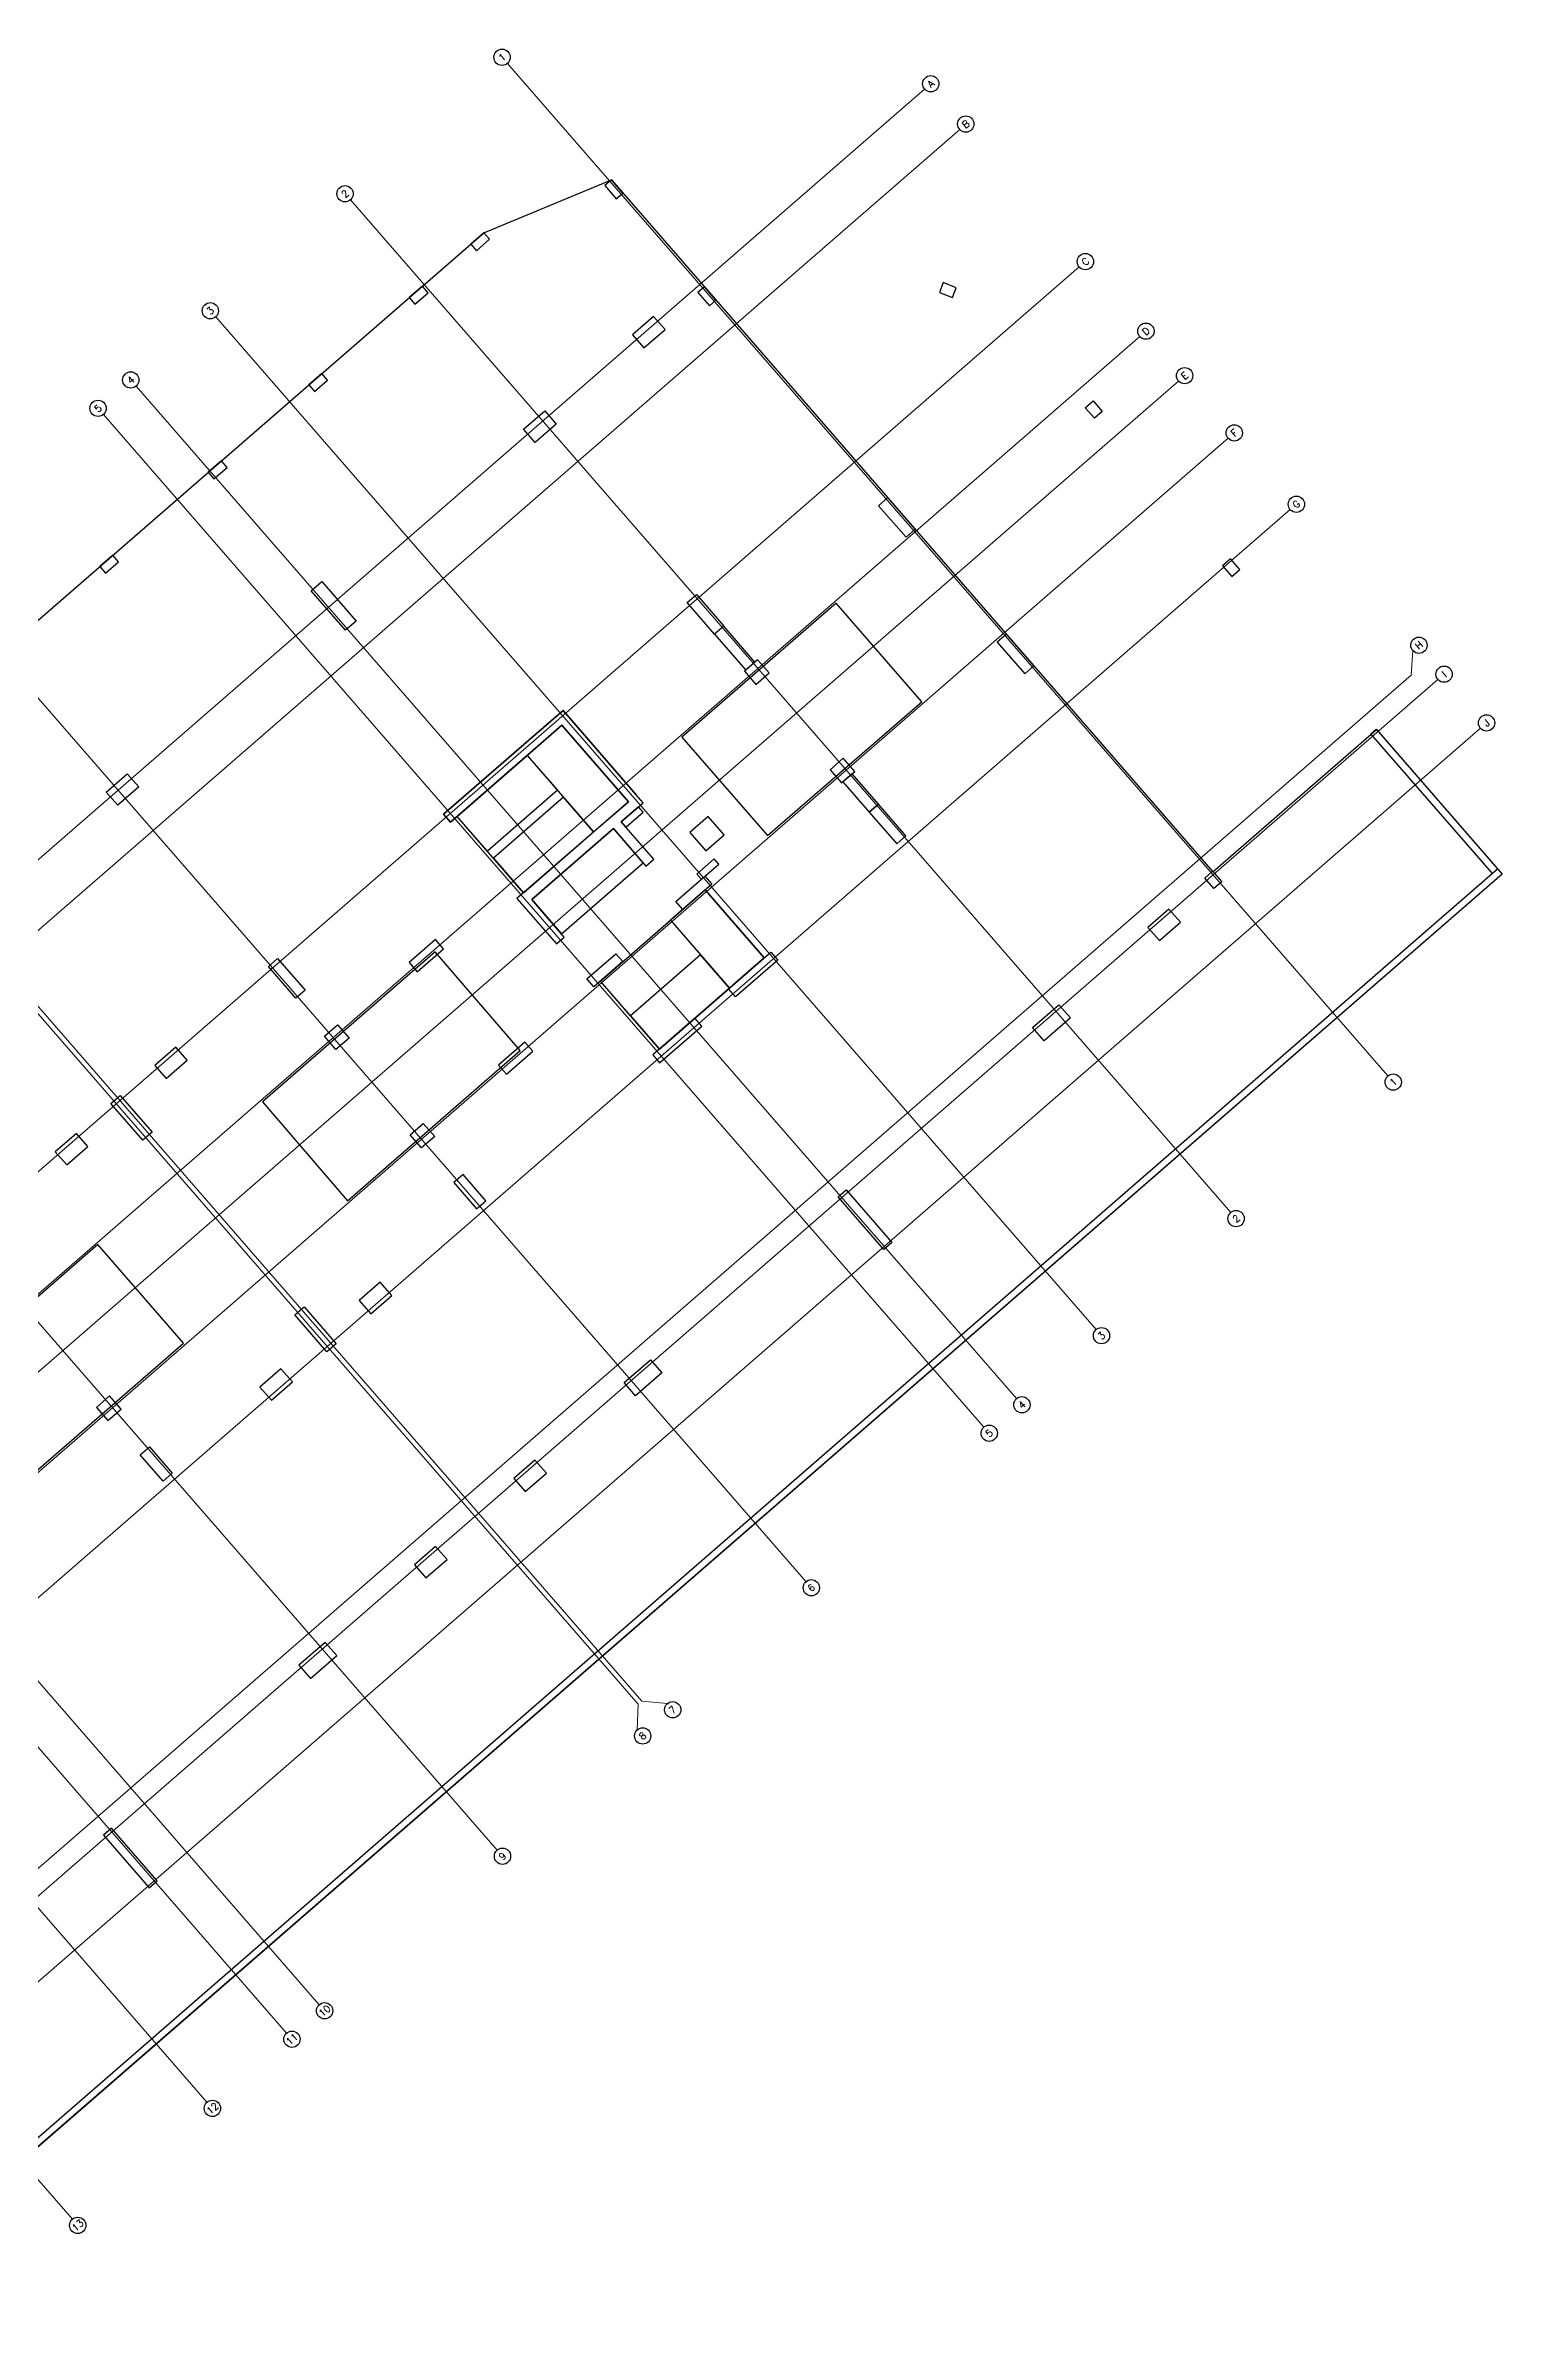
# Model space of a CAD drawing. Header units: metres. Extents: x 375832 to 375947, y 3316003 to 3316108.
# Drawn here: x 375905.1 to 375946.8, y 3316042.4 to 3316108 of the extents above; entities that cross this region are included whole.
import ezdxf
from ezdxf.enums import TextEntityAlignment as Align

# ---------------------------------------------------------------- set-up
doc = ezdxf.new("R2010")
doc.units = ezdxf.units.M
for name, color, linetype in [('S-GRID-CIRC', 3, 'Continuous'), ('S-GRID-CIRC-TEXT', 3, 'Continuous'), ('Slab', 3, 'Continuous')]:
    doc.layers.add(name, color=color, linetype=linetype)
doc.styles.add('S-ROMANS', font='romans.shx', dxfattribs={"width": 0.75})

# ---------------------------------------------------------------- blocks, each defined once
blk = doc.blocks.new('S-GRID-CIRC')
at = {"layer": 'S-GRID-CIRC'}
blk.add_circle((0, 0), 0.35, dxfattribs=at)
at = {"layer": 'S-GRID-CIRC-TEXT', "color": 3, "style": 'S-ROMANS', "flags": 8}
blk.add_attdef('GRID-CIRC', text='', height=0.3, dxfattribs=at).set_placement((0, 0), align=Align.MIDDLE)

msp = doc.modelspace()

# ---------------------------------------------------------------- linework, layer by layer
at = {"lineweight": 0, "ltscale": 0.05}
for p, q in [((375918.32, 3316107.478), (375943.535, 3316078.472)), ((375834.634, 3316023.608), (375930.268, 3316106.742)), ((375835.638, 3316022.454), (375931.272, 3316105.587)), ((375913.822, 3316103.568), (375939.037, 3316074.561)), ((375839.063, 3316018.514), (375934.697, 3316101.648)), ((375909.965, 3316100.215), (375935.18, 3316071.209)), ((375840.795, 3316016.522), (375936.429, 3316099.655)), ((375841.904, 3316015.246), (375937.538, 3316098.38)), ((375907.686, 3316098.234), (375932.901, 3316069.228)), ((375906.75, 3316097.421), (375931.965, 3316068.414)), ((375843.327, 3316013.609), (375938.961, 3316096.742)), ((375845.105, 3316011.563), (375940.739, 3316094.697)), ((375901.656, 3316092.992), (375926.871, 3316063.986)), ((375944.249, 3316090.659), (375944.2, 3316089.954)), ((375849.337, 3316006.695), (375944.971, 3316089.829)), ((375946.184, 3316088.433), (375850.55, 3316005.299)), ((375892.811, 3316085.303), (375918.026, 3316056.297)), ((375887.717, 3316080.875), (375912.932, 3316051.868)), ((375886.781, 3316080.061), (375911.996, 3316051.055)), ((375884.501, 3316078.08), (375909.716, 3316049.074)), ((375880.645, 3316074.728), (375905.86, 3316045.721))]:
    msp.add_line(p, q, dxfattribs=at)
for points in [[(375921.298, 3316104.141), (375921.109, 3316103.977), (375921.437, 3316103.6), (375921.626, 3316103.764)], [(375917.27, 3316102.301), (375917.434, 3316102.112), (375917.811, 3316102.44), (375917.647, 3316102.629)], [(375915.507, 3316100.768), (375915.671, 3316100.58), (375916.048, 3316100.908), (375915.884, 3316101.096)], [(375923.963, 3316101.075), (375923.775, 3316100.911), (375924.103, 3316100.534), (375924.291, 3316100.698)], [(375930.801, 3316101.198), (375930.69, 3316100.919), (375931.062, 3316100.771), (375931.173, 3316101.05)], [(375922.505, 3316100.232), (375921.902, 3316099.707), (375922.23, 3316099.33), (375922.833, 3316099.855)], [(375912.63, 3316098.267), (375912.794, 3316098.078), (375913.171, 3316098.406), (375913.007, 3316098.595)], [(375918.785, 3316096.998), (375919.388, 3316097.523), (375919.717, 3316097.145), (375919.113, 3316096.62)], [(375934.866, 3316097.614), (375935.093, 3316097.811), (375935.355, 3316097.509), (375935.129, 3316097.312)], [(375909.752, 3316095.766), (375909.916, 3316095.577), (375910.293, 3316095.905), (375910.129, 3316096.094)], [(375906.643, 3316093.063), (375906.807, 3316092.875), (375907.185, 3316093.203), (375907.021, 3316093.391)], [(375939.065, 3316092.784), (375939.291, 3316092.981), (375939.029, 3316093.283), (375938.803, 3316093.086)], [(375912.702, 3316092.373), (375913.004, 3316092.635), (375913.988, 3316091.503), (375913.686, 3316091.241)], [(375925.771, 3316085.356), (375930.186, 3316089.194), (375927.733, 3316092.016), (375923.318, 3316088.178)], [(375925.146, 3316090.099), (375925.41, 3316090.329), (375924.518, 3316091.355), (375924.254, 3316091.125)], [(375919.721, 3316082.256), (375919.947, 3316082.453), (375919.016, 3316083.524), (375921.355, 3316085.558), (375922.287, 3316084.486), (375922.513, 3316084.683), (375921.582, 3316085.755), (375922.208, 3316086.3), (375922.011, 3316086.526), (375919.912, 3316088.941), (375918.931, 3316088.088), (375916.493, 3316085.969), (375916.69, 3316085.743), (375919.128, 3316087.862), (375919.882, 3316088.518), (375921.785, 3316086.329), (375918.592, 3316083.554)], [(375921.785, 3316086.329), (375918.783, 3316083.72), (375916.881, 3316085.908), (375919.882, 3316088.518)], [(375943.202, 3316088.406), (375946.679, 3316084.406), (375946.528, 3316084.275), (375943.051, 3316088.275)], [(375906.831, 3316086.606), (375907.434, 3316087.131), (375907.762, 3316086.753), (375907.159, 3316086.229)], [(375928.682, 3316086.031), (375928.946, 3316086.261), (375928.192, 3316087.129), (375927.928, 3316086.899)], [(375921.713, 3316085.604), (375922.203, 3316086.031), (375922.072, 3316086.181), (375921.582, 3316085.755)], [(375924.004, 3316084.919), (375924.532, 3316085.379), (375924.073, 3316085.907), (375923.545, 3316085.448)], [(375919.869, 3316082.543), (375922.208, 3316084.577), (375921.355, 3316085.558), (375919.016, 3316083.524)], [(375946.81, 3316084.255), (375857.773, 3316006.856), (375857.641, 3316007.007), (375946.679, 3316084.406)], [(375923.876, 3316084.106), (375924.375, 3316084.539), (375924.243, 3316084.69), (375923.745, 3316084.257)], [(375925.675, 3316081.854), (375922.673, 3316079.244), (375920.981, 3316081.191), (375923.983, 3316083.801)], [(375937.267, 3316083.251), (375936.663, 3316082.726), (375936.991, 3316082.349), (375937.595, 3316082.874)], [(375913.741, 3316074.898), (375918.687, 3316079.197), (375916.246, 3316082.029), (375911.301, 3316077.73)], [(375924.853, 3316080.742), (375924.656, 3316080.968), (375925.864, 3316082.018), (375926.061, 3316081.791)], [(375934.116, 3316080.512), (375934.444, 3316080.134), (375933.69, 3316079.478), (375933.362, 3316079.856)], [(375922.483, 3316079.079), (375922.68, 3316078.852), (375923.887, 3316079.902), (375923.69, 3316080.128)], [(375908.821, 3316079.3), (375908.218, 3316078.775), (375908.546, 3316078.398), (375909.149, 3316078.923)], [(375905.976, 3316076.827), (375905.372, 3316076.302), (375905.7, 3316075.925), (375906.304, 3316076.449)], [(375927.791, 3316075.014), (375928.018, 3316075.211), (375929.33, 3316073.702), (375929.104, 3316073.505)], [(375906.593, 3316073.64), (375901.637, 3316069.332), (375904.091, 3316066.509), (375909.047, 3316070.817)], [(375914.68, 3316072.561), (375914.076, 3316072.036), (375914.404, 3316071.658), (375915.008, 3316072.183)], [(375911.835, 3316070.087), (375911.231, 3316069.562), (375911.559, 3316069.185), (375912.163, 3316069.71)], [(375922.418, 3316070.343), (375922.746, 3316069.965), (375921.992, 3316069.309), (375921.664, 3316069.687)], [(375919.108, 3316067.466), (375918.505, 3316066.941), (375918.833, 3316066.564), (375919.437, 3316067.089)], [(375916.263, 3316064.993), (375915.659, 3316064.468), (375915.987, 3316064.091), (375916.591, 3316064.616)], [(375912.35, 3316061.591), (375912.678, 3316061.214), (375913.433, 3316061.87), (375913.105, 3316062.247)], [(375906.977, 3316056.92), (375906.75, 3316056.723), (375908.062, 3316055.214), (375908.289, 3316055.411)]]:
    msp.add_lwpolyline(points, close=True)
at = {"linetype": 'Continuous'}
for points in [[(375929.213, 3316095.039), (375928.949, 3316094.809), (375929.736, 3316093.903), (375930, 3316094.133)], [(375923.467, 3316092.031), (375923.731, 3316092.261), (375924.518, 3316091.355), (375924.254, 3316091.125)], [(375932.611, 3316091.129), (375932.347, 3316090.9), (375933.134, 3316089.994), (375933.399, 3316090.224)], [(375925.486, 3316090.394), (375925.108, 3316090.066), (375925.436, 3316089.689), (375925.814, 3316090.017)], [(375927.89, 3316086.866), (375928.267, 3316087.194), (375927.939, 3316087.572), (375927.562, 3316087.244)], [(375929.47, 3316085.125), (375929.734, 3316085.355), (375928.946, 3316086.261), (375928.682, 3316086.031)], [(375923.976, 3316084.193), (375924.173, 3316083.966), (375923.343, 3316083.245), (375923.146, 3316083.471)], [(375938.289, 3316084.14), (375938.516, 3316084.337), (375938.778, 3316084.035), (375938.552, 3316083.838)], [(375911.475, 3316081.607), (375911.739, 3316081.836), (375912.526, 3316080.93), (375912.262, 3316080.701)], [(375916.493, 3316082.113), (375916.264, 3316082.378), (375915.509, 3316081.722), (375915.739, 3316081.457)], [(375921.621, 3316081.748), (375920.791, 3316081.026), (375920.594, 3316081.252), (375921.424, 3316081.974)], [(375913.078, 3316079.609), (375913.456, 3316079.937), (375913.784, 3316079.559), (375913.406, 3316079.231)], [(375919.045, 3316079.178), (375918.816, 3316079.442), (375918.061, 3316078.786), (375918.291, 3316078.522)], [(375906.965, 3316077.686), (375907.229, 3316077.916), (375908.148, 3316076.859), (375907.883, 3316076.63)], [(375916.237, 3316076.737), (375915.86, 3316076.409), (375915.532, 3316076.786), (375915.909, 3316077.114)], [(375917.439, 3316074.668), (375917.704, 3316074.897), (375917.048, 3316075.652), (375916.783, 3316075.423)], [(375912.233, 3316071.626), (375912.497, 3316071.856), (375913.416, 3316070.799), (375913.152, 3316070.569)], [(375906.879, 3316068.602), (375907.256, 3316068.93), (375906.928, 3316069.307), (375906.551, 3316068.979)], [(375908.723, 3316067.09), (375908.458, 3316066.861), (375907.802, 3316067.615), (375908.067, 3316067.845)]]:
    msp.add_lwpolyline(points, close=True, dxfattribs=at)
at = {"lineweight": 0, "ltscale": 0.05}
for points in [[(375848.615, 3316007.526), (375849.32, 3316007.476), (375944.2, 3316089.954)], [(375897.685, 3316089.497), (375897.614, 3316088.816), (375922.173, 3316060.565), (375922.9, 3316060.491)], [(375896.824, 3316088.749), (375897.509, 3316088.725), (375922.068, 3316060.473), (375922.039, 3316059.743)]]:
    msp.add_lwpolyline(points, dxfattribs=at)
at = {"elevation": -1.5}
for points in [[(375921.785, 3316086.329), (375919.882, 3316088.518), (375918.888, 3316087.653), (375920.79, 3316085.464)], [(375925.675, 3316081.854), (375923.983, 3316083.801), (375922.988, 3316082.936), (375924.681, 3316080.989)]]:
    msp.add_lwpolyline(points, close=True, dxfattribs=at)
for points in [[(375918.931, 3316088.088), (375919.912, 3316088.941), (375922.011, 3316086.526), (375922.011, 3316086.526)], [(375919.128, 3316087.862), (375916.69, 3316085.743), (375916.493, 3316085.969), (375918.931, 3316088.088)], [(375922.208, 3316086.3), (375922.011, 3316086.526), (375922.011, 3316086.526)]]:
    msp.add_lwpolyline(points)
for points in [[(375919.754, 3316086.657, -1.5), (375917.747, 3316084.912, 0), (375916.881, 3316085.908, 0), (375918.888, 3316087.653, -1.5)], [(375919.924, 3316086.46, -1.5), (375917.917, 3316084.716, -3), (375918.783, 3316083.72, -3), (375920.79, 3316085.464, -1.5)], [(375923.854, 3316081.94, -1.5), (375921.847, 3316080.195, 0), (375920.981, 3316081.191, 0), (375922.988, 3316082.936, -1.5)], [(375923.854, 3316081.94, -1.5), (375921.847, 3316080.195, -3), (375922.673, 3316079.244, -3), (375924.681, 3316080.989, -1.5)]]:
    msp.add_polyline3d(points, close=True)
at = {"layer": 'Slab'}
msp.add_lwpolyline([(375921.3, 3316104.139), (375938.525, 3316084.324), (375943.21, 3316088.396), (375946.81, 3316084.255), (375899.874, 3316043.454), (375878.224, 3316068.36), (375917.645, 3316102.628), (375921.298, 3316104.141)], dxfattribs=at)

# ---------------------------------------------------------------- block references
at = {"ltscale": 20}
ref = msp.add_blockref('S-GRID-CIRC', (375918.167, 3316107.654), dxfattribs=dict(at, xscale=0.6669999999999998, yscale=0.6669999999999998, zscale=0.6669999999999998, rotation=220.9999999999997))
ref.add_attrib('GRID-CIRC', '1', dxfattribs={"layer": 'S-GRID-CIRC-TEXT', "color": 3, "height": 0.2, "rotation": 41, "style": 'S-ROMANS'}).set_placement((375918.167, 3316107.654), align=Align.MIDDLE)
ref = msp.add_blockref('S-GRID-CIRC', (375930.445, 3316106.895), dxfattribs=dict(xscale=0.6669999999999998, yscale=0.6669999999999998, zscale=0.6669999999999998, rotation=220.9999999999997))
ref.add_attrib('GRID-CIRC', 'A', dxfattribs={"layer": 'S-GRID-CIRC-TEXT', "color": 3, "height": 0.2, "rotation": 41, "style": 'S-ROMANS'}).set_placement((375930.445, 3316106.895), align=Align.MIDDLE)
ref = msp.add_blockref('S-GRID-CIRC', (375931.448, 3316105.74), dxfattribs=dict(xscale=0.6669999999999998, yscale=0.6669999999999998, zscale=0.6669999999999998, rotation=220.9999999999997))
ref.add_attrib('GRID-CIRC', 'B', dxfattribs={"layer": 'S-GRID-CIRC-TEXT', "color": 3, "height": 0.2, "rotation": 41, "style": 'S-ROMANS'}).set_placement((375931.448, 3316105.74), align=Align.MIDDLE)
ref = msp.add_blockref('S-GRID-CIRC', (375913.669, 3316103.744), dxfattribs=dict(at, xscale=0.6669999999999998, yscale=0.6669999999999998, zscale=0.6669999999999998, rotation=220.9999999999997))
ref.add_attrib('GRID-CIRC', '2', dxfattribs={"layer": 'S-GRID-CIRC-TEXT', "color": 3, "height": 0.2, "rotation": 41, "style": 'S-ROMANS'}).set_placement((375913.669, 3316103.744), align=Align.MIDDLE)
ref = msp.add_blockref('S-GRID-CIRC', (375934.873, 3316101.801), dxfattribs=dict(xscale=0.6669999999999998, yscale=0.6669999999999998, zscale=0.6669999999999998, rotation=220.9999999999997))
ref.add_attrib('GRID-CIRC', 'C', dxfattribs={"layer": 'S-GRID-CIRC-TEXT', "color": 3, "height": 0.2, "rotation": 41, "style": 'S-ROMANS'}).set_placement((375934.873, 3316101.801), align=Align.MIDDLE)
ref = msp.add_blockref('S-GRID-CIRC', (375909.812, 3316100.392), dxfattribs=dict(at, xscale=0.6669999999999998, yscale=0.6669999999999998, zscale=0.6669999999999998, rotation=220.9999999999997))
ref.add_attrib('GRID-CIRC', '3', dxfattribs={"layer": 'S-GRID-CIRC-TEXT', "color": 3, "height": 0.2, "rotation": 41, "style": 'S-ROMANS'}).set_placement((375909.812, 3316100.392), align=Align.MIDDLE)
ref = msp.add_blockref('S-GRID-CIRC', (375936.605, 3316099.808), dxfattribs=dict(xscale=0.6669999999999998, yscale=0.6669999999999998, zscale=0.6669999999999998, rotation=220.9999999999997))
ref.add_attrib('GRID-CIRC', 'D', dxfattribs={"layer": 'S-GRID-CIRC-TEXT', "color": 3, "height": 0.2, "rotation": 41, "style": 'S-ROMANS'}).set_placement((375936.605, 3316099.808), align=Align.MIDDLE)
ref = msp.add_blockref('S-GRID-CIRC', (375937.714, 3316098.533), dxfattribs=dict(xscale=0.6669999999999998, yscale=0.6669999999999998, zscale=0.6669999999999998, rotation=220.9999999999997))
ref.add_attrib('GRID-CIRC', 'E', dxfattribs={"layer": 'S-GRID-CIRC-TEXT', "color": 3, "height": 0.2, "rotation": 41, "style": 'S-ROMANS'}).set_placement((375937.714, 3316098.533), align=Align.MIDDLE)
ref = msp.add_blockref('S-GRID-CIRC', (375907.533, 3316098.41), dxfattribs=dict(at, xscale=0.6669999999999998, yscale=0.6669999999999998, zscale=0.6669999999999998, rotation=220.9999999999997))
ref.add_attrib('GRID-CIRC', '4', dxfattribs={"layer": 'S-GRID-CIRC-TEXT', "color": 3, "height": 0.2, "rotation": 41, "style": 'S-ROMANS'}).set_placement((375907.533, 3316098.41), align=Align.MIDDLE)
ref = msp.add_blockref('S-GRID-CIRC', (375906.597, 3316097.597), dxfattribs=dict(at, xscale=0.6669999999999998, yscale=0.6669999999999998, zscale=0.6669999999999998, rotation=220.9999999999997))
ref.add_attrib('GRID-CIRC', '5', dxfattribs={"layer": 'S-GRID-CIRC-TEXT', "color": 3, "height": 0.2, "rotation": 41, "style": 'S-ROMANS'}).set_placement((375906.597, 3316097.597), align=Align.MIDDLE)
ref = msp.add_blockref('S-GRID-CIRC', (375939.137, 3316096.895), dxfattribs=dict(xscale=0.6669999999999998, yscale=0.6669999999999998, zscale=0.6669999999999998, rotation=220.9999999999997))
ref.add_attrib('GRID-CIRC', 'F', dxfattribs={"layer": 'S-GRID-CIRC-TEXT', "color": 3, "height": 0.2, "rotation": 41, "style": 'S-ROMANS'}).set_placement((375939.137, 3316096.895), align=Align.MIDDLE)
ref = msp.add_blockref('S-GRID-CIRC', (375940.915, 3316094.85), dxfattribs=dict(xscale=0.6669999999999998, yscale=0.6669999999999998, zscale=0.6669999999999998, rotation=220.9999999999997))
ref.add_attrib('GRID-CIRC', 'G', dxfattribs={"layer": 'S-GRID-CIRC-TEXT', "color": 3, "height": 0.2, "rotation": 41, "style": 'S-ROMANS'}).set_placement((375940.915, 3316094.85), align=Align.MIDDLE)
ref = msp.add_blockref('S-GRID-CIRC', (375944.425, 3316090.812), dxfattribs=dict(xscale=0.6669999999999998, yscale=0.6669999999999998, zscale=0.6669999999999998, rotation=220.9999999999997))
ref.add_attrib('GRID-CIRC', 'H', dxfattribs={"layer": 'S-GRID-CIRC-TEXT', "color": 3, "height": 0.2, "rotation": 41, "style": 'S-ROMANS'}).set_placement((375944.425, 3316090.812), align=Align.MIDDLE)
ref = msp.add_blockref('S-GRID-CIRC', (375945.147, 3316089.982), dxfattribs=dict(xscale=0.6669999999999998, yscale=0.6669999999999998, zscale=0.6669999999999998, rotation=220.9999999999997))
ref.add_attrib('GRID-CIRC', 'I', dxfattribs={"layer": 'S-GRID-CIRC-TEXT', "color": 3, "height": 0.2, "rotation": 41, "style": 'S-ROMANS'}).set_placement((375945.147, 3316089.982), align=Align.MIDDLE)
ref = msp.add_blockref('S-GRID-CIRC', (375946.361, 3316088.586), dxfattribs=dict(xscale=0.6669999999999998, yscale=0.6669999999999998, zscale=0.6669999999999998, rotation=220.9999999999997))
ref.add_attrib('GRID-CIRC', 'J', dxfattribs={"layer": 'S-GRID-CIRC-TEXT', "color": 3, "height": 0.2, "rotation": 41, "style": 'S-ROMANS'}).set_placement((375946.361, 3316088.586), align=Align.MIDDLE)
ref = msp.add_blockref('S-GRID-CIRC', (375943.688, 3316078.295), dxfattribs=dict(at, xscale=0.6669999999999998, yscale=0.6669999999999998, zscale=0.6669999999999998, rotation=220.9999999999997))
ref.add_attrib('GRID-CIRC', '1', dxfattribs={"layer": 'S-GRID-CIRC-TEXT', "color": 3, "height": 0.2, "rotation": 41, "style": 'S-ROMANS'}).set_placement((375943.688, 3316078.295), align=Align.MIDDLE)
ref = msp.add_blockref('S-GRID-CIRC', (375939.19, 3316074.385), dxfattribs=dict(at, xscale=0.6669999999999998, yscale=0.6669999999999998, zscale=0.6669999999999998, rotation=220.9999999999997))
ref.add_attrib('GRID-CIRC', '2', dxfattribs={"layer": 'S-GRID-CIRC-TEXT', "color": 3, "height": 0.2, "rotation": 41, "style": 'S-ROMANS'}).set_placement((375939.19, 3316074.385), align=Align.MIDDLE)
ref = msp.add_blockref('S-GRID-CIRC', (375935.334, 3316071.033), dxfattribs=dict(at, xscale=0.6669999999999998, yscale=0.6669999999999998, zscale=0.6669999999999998, rotation=220.9999999999997))
ref.add_attrib('GRID-CIRC', '3', dxfattribs={"layer": 'S-GRID-CIRC-TEXT', "color": 3, "height": 0.2, "rotation": 41, "style": 'S-ROMANS'}).set_placement((375935.334, 3316071.033), align=Align.MIDDLE)
ref = msp.add_blockref('S-GRID-CIRC', (375933.054, 3316069.052), dxfattribs=dict(at, xscale=0.6669999999999998, yscale=0.6669999999999998, zscale=0.6669999999999998, rotation=220.9999999999997))
ref.add_attrib('GRID-CIRC', '4', dxfattribs={"layer": 'S-GRID-CIRC-TEXT', "color": 3, "height": 0.2, "rotation": 41, "style": 'S-ROMANS'}).set_placement((375933.054, 3316069.052), align=Align.MIDDLE)
ref = msp.add_blockref('S-GRID-CIRC', (375932.118, 3316068.238), dxfattribs=dict(at, xscale=0.6669999999999998, yscale=0.6669999999999998, zscale=0.6669999999999998, rotation=220.9999999999997))
ref.add_attrib('GRID-CIRC', '5', dxfattribs={"layer": 'S-GRID-CIRC-TEXT', "color": 3, "height": 0.2, "rotation": 41, "style": 'S-ROMANS'}).set_placement((375932.118, 3316068.238), align=Align.MIDDLE)
ref = msp.add_blockref('S-GRID-CIRC', (375927.024, 3316063.81), dxfattribs=dict(at, xscale=0.6669999999999998, yscale=0.6669999999999998, zscale=0.6669999999999998, rotation=220.9999999999997))
ref.add_attrib('GRID-CIRC', '6', dxfattribs={"layer": 'S-GRID-CIRC-TEXT', "color": 3, "height": 0.2, "rotation": 41, "style": 'S-ROMANS'}).set_placement((375927.024, 3316063.81), align=Align.MIDDLE)
ref = msp.add_blockref('S-GRID-CIRC', (375923.053, 3316060.315), dxfattribs=dict(at, xscale=0.6669999999999998, yscale=0.6669999999999998, zscale=0.6669999999999998, rotation=220.9999999999997))
ref.add_attrib('GRID-CIRC', '7', dxfattribs={"layer": 'S-GRID-CIRC-TEXT', "color": 3, "height": 0.2, "rotation": 41, "style": 'S-ROMANS'}).set_placement((375923.053, 3316060.315), align=Align.MIDDLE)
ref = msp.add_blockref('S-GRID-CIRC', (375922.193, 3316059.566), dxfattribs=dict(at, xscale=0.6669999999999998, yscale=0.6669999999999998, zscale=0.6669999999999998, rotation=220.9999999999997))
ref.add_attrib('GRID-CIRC', '8', dxfattribs={"layer": 'S-GRID-CIRC-TEXT', "color": 3, "height": 0.2, "rotation": 41, "style": 'S-ROMANS'}).set_placement((375922.193, 3316059.566), align=Align.MIDDLE)
ref = msp.add_blockref('S-GRID-CIRC', (375918.179, 3316056.121), dxfattribs=dict(at, xscale=0.6669999999999998, yscale=0.6669999999999998, zscale=0.6669999999999998, rotation=220.9999999999997))
ref.add_attrib('GRID-CIRC', '9', dxfattribs={"layer": 'S-GRID-CIRC-TEXT', "color": 3, "height": 0.2, "rotation": 41, "style": 'S-ROMANS'}).set_placement((375918.179, 3316056.121), align=Align.MIDDLE)
ref = msp.add_blockref('S-GRID-CIRC', (375913.085, 3316051.692), dxfattribs=dict(at, xscale=0.6669999999999998, yscale=0.6669999999999998, zscale=0.6669999999999998, rotation=220.9999999999997))
ref.add_attrib('GRID-CIRC', '10', dxfattribs={"layer": 'S-GRID-CIRC-TEXT', "color": 3, "height": 0.2001, "rotation": 41, "style": 'S-ROMANS'}).set_placement((375913.085, 3316051.692), align=Align.MIDDLE)
ref = msp.add_blockref('S-GRID-CIRC', (375912.149, 3316050.879), dxfattribs=dict(at, xscale=0.6669999999999998, yscale=0.6669999999999998, zscale=0.6669999999999998, rotation=220.9999999999997))
ref.add_attrib('GRID-CIRC', '11', dxfattribs={"layer": 'S-GRID-CIRC-TEXT', "color": 3, "height": 0.2001, "rotation": 41, "style": 'S-ROMANS'}).set_placement((375912.149, 3316050.879), align=Align.MIDDLE)
ref = msp.add_blockref('S-GRID-CIRC', (375909.87, 3316048.897), dxfattribs=dict(at, xscale=0.6669999999999998, yscale=0.6669999999999998, zscale=0.6669999999999998, rotation=220.9999999999997))
ref.add_attrib('GRID-CIRC', '12', dxfattribs={"layer": 'S-GRID-CIRC-TEXT', "color": 3, "height": 0.2001, "rotation": 41, "style": 'S-ROMANS'}).set_placement((375909.87, 3316048.897), align=Align.MIDDLE)
ref = msp.add_blockref('S-GRID-CIRC', (375906.013, 3316045.545), dxfattribs=dict(at, xscale=0.6669999999999998, yscale=0.6669999999999998, zscale=0.6669999999999998, rotation=220.9999999999997))
ref.add_attrib('GRID-CIRC', '13', dxfattribs={"layer": 'S-GRID-CIRC-TEXT', "color": 3, "height": 0.2001, "rotation": 41, "style": 'S-ROMANS'}).set_placement((375906.013, 3316045.545), align=Align.MIDDLE)

doc.saveas('drawing.dxf')
